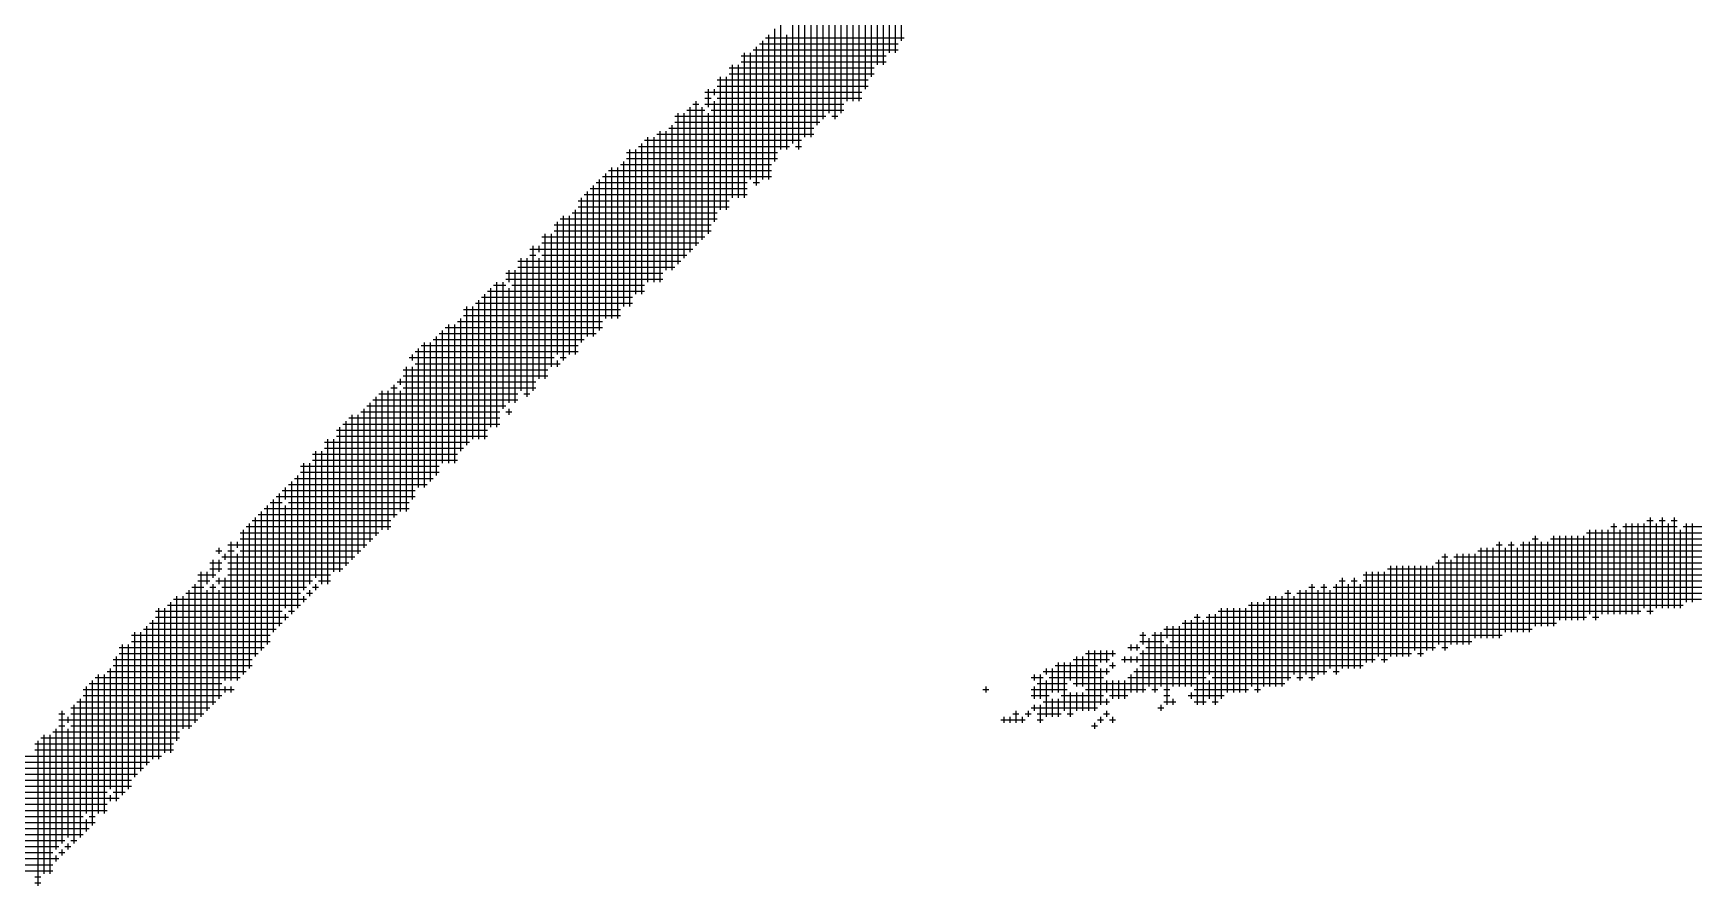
# Model space of a CAD drawing. Header units: feet. Extents: x 0 to 252300, y 0 to 178200.
# Drawn here: x 171608 to 172249, y 8440 to 8770 of the extents above; entities that cross this region are included whole.
import ezdxf

# ---------------------------------------------------------------- set-up
doc = ezdxf.new("R2010")
doc.units = ezdxf.units.FT
doc.header["$LTSCALE"] = 3000
doc.header["$MEASUREMENT"] = 0
doc.layers.add('CX-BORD-TEX2', color=7, linetype='CONTINUOUS')

msp = doc.modelspace()

# ---------------------------------------------------------------- linework, layer by layer
at = {"layer": 'CX-BORD-TEX2'}
for p, q in [((171936.12, 8809.01), (171936.12, 8757.69)), ((171938.45, 8811.34), (171938.45, 8762.35)), ((171940.79, 8813.67), (171940.79, 8762.35)), ((171943.12, 8813.67), (171943.12, 8767.02)), ((171929.12, 8802.01), (171929.12, 8748.35)), ((171931.46, 8804.34), (171931.46, 8753.02)), ((171933.79, 8806.67), (171933.79, 8757.69)), ((171924.46, 8799.68), (171924.46, 8743.69)), ((171926.79, 8799.68), (171926.79, 8743.69)), ((171917.46, 8790.34), (171917.46, 8736.69)), ((171919.79, 8795.01), (171919.79, 8739.02)), ((171922.12, 8795.01), (171922.12, 8743.69)), ((171908.13, 8785.68), (171908.13, 8729.69)), ((171910.46, 8785.68), (171910.46, 8734.36)), ((171912.79, 8788.01), (171912.79, 8736.69)), ((171915.13, 8788.01), (171915.13, 8739.02)), ((171901.13, 8778.68), (171901.13, 8727.36)), ((171903.46, 8778.68), (171903.46, 8725.03)), ((171905.8, 8781.01), (171905.8, 8729.69)), ((171894.13, 8771.68), (171894.13, 8720.36)), ((171896.46, 8774.01), (171896.46, 8725.03)), ((171885.97, 8763.52), (171941.95, 8763.52)), ((171887.13, 8764.68), (171887.13, 8711.03)), ((171888.3, 8765.85), (171941.95, 8765.85)), ((171889.47, 8767.02), (171889.47, 8713.36)), ((171890.63, 8768.18), (171944.29, 8768.18)), ((171891.8, 8769.35), (171891.8, 8713.36)), ((171898.8, 8769.35), (171898.8, 8725.03)), ((171877.8, 8757.69), (171877.8, 8706.36)), ((171880.13, 8757.69), (171880.13, 8706.36)), ((171881.3, 8761.18), (171937.29, 8761.18)), ((171881.3, 8758.85), (171937.29, 8758.85)), ((171882.47, 8762.35), (171882.47, 8706.36)), ((171884.8, 8762.35), (171884.8, 8713.36)), ((171871.97, 8751.85), (171930.29, 8751.85)), ((171873.14, 8753.02), (171873.14, 8701.7)), ((171875.47, 8753.02), (171875.47, 8701.7)), ((171876.64, 8756.52), (171932.62, 8756.52)), ((171876.64, 8754.19), (171932.62, 8754.19)), ((171867.3, 8747.19), (171927.96, 8747.19)), ((171867.3, 8744.85), (171869.64, 8744.85)), ((171868.47, 8748.35), (171868.47, 8741.36)), ((171870.8, 8748.35), (171870.8, 8746.02)), ((171871.97, 8749.52), (171930.29, 8749.52)), ((171871.97, 8744.85), (171927.96, 8744.85)), ((171855.64, 8737.86), (171913.96, 8737.86)), ((171856.81, 8739.02), (171856.81, 8680.7)), ((171859.14, 8739.02), (171859.14, 8683.04)), ((171860.31, 8740.19), (171867.3, 8740.19)), ((171861.47, 8741.36), (171861.47, 8685.37)), ((171862.64, 8742.52), (171864.97, 8742.52)), ((171863.8, 8743.69), (171863.8, 8687.7)), ((171866.14, 8741.36), (171866.14, 8690.03)), ((171867.3, 8742.52), (171920.96, 8742.52)), ((171868.47, 8739.02), (171868.47, 8692.37)), ((171869.64, 8740.19), (171920.96, 8740.19)), ((171870.8, 8743.69), (171870.8, 8697.03)), ((171916.29, 8737.86), (171918.63, 8737.86)), ((171849.81, 8732.02), (171849.81, 8673.7)), ((171852.14, 8732.02), (171852.14, 8678.37)), ((171853.31, 8733.19), (171909.29, 8733.19)), ((171854.47, 8734.36), (171854.47, 8678.37)), ((171855.64, 8735.52), (171911.63, 8735.52)), ((171838.14, 8725.03), (171838.14, 8664.37)), ((171840.48, 8725.03), (171840.48, 8669.04)), ((171841.64, 8726.19), (171899.96, 8726.19)), ((171842.81, 8727.36), (171842.81, 8669.04)), ((171843.98, 8728.53), (171904.63, 8728.53)), ((171845.14, 8729.69), (171845.14, 8673.7)), ((171847.48, 8729.69), (171847.48, 8673.7)), ((171848.64, 8730.86), (171909.29, 8730.86)), ((171902.3, 8726.19), (171904.63, 8726.19)), ((171834.64, 8719.19), (171892.96, 8719.19)), ((171835.81, 8720.36), (171835.81, 8664.37)), ((171836.98, 8723.86), (171895.3, 8723.86)), ((171836.98, 8721.53), (171895.3, 8721.53)), ((171825.31, 8712.2), (171883.63, 8712.2)), ((171826.48, 8713.36), (171826.48, 8655.04)), ((171827.65, 8714.53), (171892.96, 8714.53)), ((171828.81, 8715.69), (171828.81, 8659.71)), ((171829.98, 8716.86), (171892.96, 8716.86)), ((171831.15, 8718.03), (171831.15, 8659.71)), ((171833.48, 8718.03), (171833.48, 8659.71)), ((171885.97, 8712.2), (171888.3, 8712.2)), ((171819.48, 8706.36), (171819.48, 8650.38)), ((171820.65, 8707.53), (171883.63, 8707.53)), ((171821.81, 8708.7), (171821.81, 8652.71)), ((171822.98, 8709.86), (171883.63, 8709.86)), ((171824.15, 8711.03), (171824.15, 8652.71)), ((171812.48, 8699.37), (171812.48, 8643.38)), ((171814.82, 8699.37), (171814.82, 8645.71)), ((171815.98, 8700.53), (171871.97, 8700.53)), ((171817.15, 8701.7), (171817.15, 8645.71)), ((171818.32, 8705.2), (171876.64, 8705.2)), ((171818.32, 8702.86), (171876.64, 8702.86)), ((171808.98, 8695.87), (171869.64, 8695.87)), ((171808.98, 8693.53), (171869.64, 8693.53)), ((171810.15, 8697.03), (171810.15, 8645.71)), ((171811.32, 8698.2), (171871.97, 8698.2)), ((171799.65, 8686.53), (171862.64, 8686.53)), ((171800.82, 8687.7), (171800.82, 8631.71)), ((171803.15, 8687.7), (171803.15, 8685.37)), ((171804.32, 8691.2), (171867.3, 8691.2)), ((171804.32, 8688.87), (171864.97, 8688.87)), ((171805.48, 8692.37), (171805.48, 8636.38)), ((171807.82, 8692.37), (171807.82, 8641.05)), ((171794.99, 8681.87), (171857.97, 8681.87)), ((171796.15, 8683.04), (171796.15, 8631.71)), ((171798.49, 8683.04), (171798.49, 8629.38)), ((171799.65, 8684.2), (171801.99, 8684.2)), ((171803.15, 8683.04), (171803.15, 8636.38)), ((171804.32, 8684.2), (171860.31, 8684.2)), ((171786.82, 8673.7), (171786.82, 8617.72)), ((171789.16, 8673.7), (171789.16, 8624.72)), ((171790.32, 8677.2), (171850.97, 8677.2)), ((171790.32, 8674.87), (171850.97, 8674.87)), ((171791.49, 8678.37), (171791.49, 8673.7)), ((171793.82, 8678.37), (171793.82, 8627.05)), ((171794.99, 8679.54), (171855.64, 8679.54)), ((171780.99, 8667.87), (171839.31, 8667.87)), ((171782.16, 8669.04), (171782.16, 8613.05)), ((171783.32, 8670.21), (171843.98, 8670.21)), ((171784.49, 8671.37), (171784.49, 8617.72)), ((171785.66, 8672.54), (171790.32, 8672.54)), ((171791.49, 8671.37), (171791.49, 8627.05)), ((171792.65, 8672.54), (171843.98, 8672.54)), ((171773.99, 8663.21), (171834.64, 8663.21)), ((171773.99, 8660.87), (171834.64, 8660.87)), ((171775.16, 8664.37), (171775.16, 8610.72)), ((171777.49, 8664.37), (171777.49, 8613.05)), ((171778.66, 8665.54), (171839.31, 8665.54)), ((171779.82, 8666.71), (171779.82, 8613.05)), ((171765.83, 8655.04), (171765.83, 8603.72)), ((171766.99, 8656.21), (171827.65, 8656.21)), ((171768.16, 8657.37), (171768.16, 8603.72)), ((171770.49, 8657.37), (171770.49, 8603.72)), ((171771.66, 8658.54), (171827.65, 8658.54)), ((171772.83, 8659.71), (171772.83, 8608.39)), ((171756.5, 8648.04), (171756.5, 8594.39)), ((171757.66, 8649.21), (171818.32, 8649.21)), ((171758.83, 8650.38), (171758.83, 8594.39)), ((171761.16, 8650.38), (171761.16, 8596.72)), ((171762.33, 8651.54), (171820.65, 8651.54)), ((171763.49, 8652.71), (171763.49, 8599.05)), ((171764.66, 8653.88), (171825.31, 8653.88)), ((171753, 8644.54), (171808.98, 8644.54)), ((171754.16, 8645.71), (171754.16, 8643.38)), ((171755.33, 8646.88), (171818.32, 8646.88)), ((171755.33, 8642.21), (171811.32, 8642.21)), ((171810.15, 8643.38), (171810.15, 8641.05)), ((171811.32, 8644.54), (171813.65, 8644.54)), ((171748.33, 8635.21), (171801.99, 8635.21)), ((171749.5, 8636.38), (171749.5, 8634.05)), ((171750.66, 8639.88), (171806.65, 8639.88)), ((171750.66, 8637.55), (171806.65, 8637.55)), ((171751.83, 8641.05), (171751.83, 8585.06)), ((171754.16, 8641.05), (171754.16, 8589.72)), ((171740.17, 8629.38), (171740.17, 8575.73)), ((171741.33, 8630.55), (171794.99, 8630.55)), ((171742.5, 8631.71), (171742.5, 8578.06)), ((171744.83, 8631.71), (171744.83, 8578.06)), ((171746, 8632.88), (171748.33, 8632.88)), ((171747.16, 8634.05), (171747.16, 8582.73)), ((171749.5, 8631.71), (171749.5, 8585.06)), ((171750.66, 8632.88), (171801.99, 8632.88)), ((171797.32, 8630.55), (171799.65, 8630.55)), ((171730.84, 8622.38), (171730.84, 8566.4)), ((171733.17, 8622.38), (171733.17, 8568.73)), ((171734.33, 8623.55), (171787.99, 8623.55)), ((171735.5, 8624.72), (171735.5, 8571.06)), ((171736.67, 8625.88), (171790.32, 8625.88)), ((171737.83, 8627.05), (171737.83, 8573.39)), ((171739, 8628.21), (171794.99, 8628.21)), ((171790.32, 8623.55), (171792.65, 8623.55)), ((171791.49, 8624.72), (171791.49, 8622.38)), ((171725, 8616.55), (171783.32, 8616.55)), ((171726.17, 8617.72), (171726.17, 8561.73)), ((171727.34, 8618.88), (171787.99, 8618.88)), ((171728.5, 8620.05), (171728.5, 8564.06)), ((171729.67, 8621.22), (171787.99, 8621.22)), ((171720.34, 8611.89), (171776.32, 8611.89)), ((171720.34, 8609.55), (171773.99, 8609.55)), ((171721.5, 8613.05), (171721.5, 8557.06)), ((171723.84, 8613.05), (171723.84, 8561.73)), ((171725, 8614.22), (171783.32, 8614.22)), ((171712.17, 8603.72), (171712.17, 8554.73)), ((171714.51, 8603.72), (171714.51, 8557.06)), ((171715.67, 8607.22), (171771.66, 8607.22)), ((171715.67, 8604.89), (171771.66, 8604.89)), ((171716.84, 8608.39), (171716.84, 8559.4)), ((171719.17, 8608.39), (171719.17, 8557.06)), ((171707.51, 8596.72), (171707.51, 8545.4)), ((171708.67, 8597.89), (171762.33, 8597.89)), ((171709.84, 8599.05), (171709.84, 8547.73)), ((171711.01, 8602.55), (171764.66, 8602.55)), ((171711.01, 8600.22), (171764.66, 8600.22)), ((171701.68, 8590.89), (171755.33, 8590.89)), ((171702.84, 8592.06), (171702.84, 8540.73)), ((171704.01, 8593.22), (171755.33, 8593.22)), ((171705.17, 8594.39), (171705.17, 8589.72)), ((171706.34, 8595.56), (171760, 8595.56)), ((171694.68, 8583.89), (171748.33, 8583.89)), ((171695.84, 8585.06), (171695.84, 8531.4)), ((171697.01, 8586.22), (171753, 8586.22)), ((171698.18, 8587.39), (171698.18, 8533.74)), ((171699.34, 8588.56), (171704.01, 8588.56)), ((171700.51, 8589.72), (171700.51, 8538.4)), ((171705.17, 8587.39), (171705.17, 8547.73)), ((171706.34, 8588.56), (171753, 8588.56)), ((171688.84, 8578.06), (171688.84, 8522.07)), ((171690.01, 8579.23), (171746, 8579.23)), ((171691.18, 8580.39), (171691.18, 8524.41)), ((171692.34, 8581.56), (171746, 8581.56)), ((171693.51, 8582.73), (171693.51, 8529.07)), ((172209.06, 8578.06), (172209.06, 8545.4)), ((172211.39, 8578.06), (172211.39, 8543.07)), ((172213.72, 8578.06), (172213.72, 8545.4)), ((172216.06, 8578.06), (172216.06, 8545.4)), ((172217.22, 8579.23), (172219.56, 8579.23)), ((172218.39, 8580.39), (172218.39, 8545.4)), ((172220.72, 8578.06), (172220.72, 8545.4)), ((172221.89, 8579.23), (172242.88, 8579.23)), ((172223.06, 8580.39), (172223.06, 8545.4)), ((172225.39, 8580.39), (172225.39, 8545.4)), ((172227.72, 8580.39), (172227.72, 8545.4)), ((172230.05, 8580.39), (172230.05, 8547.73)), ((172231.22, 8581.56), (172233.55, 8581.56)), ((172232.39, 8582.73), (172232.39, 8545.4)), ((172234.72, 8580.39), (172234.72, 8547.73)), ((172235.89, 8581.56), (172238.22, 8581.56)), ((172237.05, 8582.73), (172237.05, 8547.73)), ((172239.39, 8580.39), (172239.39, 8547.73)), ((172240.55, 8581.56), (172242.88, 8581.56)), ((172241.72, 8582.73), (172241.72, 8547.73)), ((172244.05, 8578.06), (172244.05, 8547.73)), ((172245.22, 8579.23), (172499.49, 8579.23)), ((172246.38, 8580.39), (172246.38, 8550.07)), ((172248.72, 8580.39), (172248.72, 8550.07)), ((171679.51, 8571.06), (171679.51, 8568.73)), ((171683.01, 8572.23), (171736.67, 8572.23)), ((171684.18, 8573.39), (171684.18, 8519.74)), ((171686.51, 8573.39), (171686.51, 8571.06)), ((171687.68, 8576.89), (171741.33, 8576.89)), ((171687.68, 8574.56), (171739, 8574.56)), ((172167.07, 8571.06), (172167.07, 8536.07)), ((172169.4, 8571.06), (172169.4, 8536.07)), ((172171.73, 8571.06), (172171.73, 8536.07)), ((172172.9, 8572.23), (172175.23, 8572.23)), ((172174.07, 8573.39), (172174.07, 8536.07)), ((172176.4, 8571.06), (172176.4, 8538.4)), ((172177.57, 8572.23), (172179.9, 8572.23)), ((172178.73, 8573.39), (172178.73, 8538.4)), ((172181.07, 8571.06), (172181.07, 8538.4)), ((172182.23, 8572.23), (172527.49, 8572.23)), ((172183.4, 8573.39), (172183.4, 8538.4)), ((172185.73, 8573.39), (172185.73, 8538.4)), ((172186.9, 8574.56), (172189.23, 8574.56)), ((172188.06, 8575.73), (172188.06, 8540.73)), ((172190.4, 8573.39), (172190.4, 8540.73)), ((172192.73, 8573.39), (172192.73, 8540.73)), ((172193.9, 8574.56), (172522.82, 8574.56)), ((172195.06, 8575.73), (172195.06, 8540.73)), ((172197.4, 8575.73), (172197.4, 8543.07)), ((172199.73, 8575.73), (172199.73, 8543.07)), ((172202.06, 8575.73), (172202.06, 8543.07)), ((172204.39, 8575.73), (172204.39, 8543.07)), ((172206.73, 8575.73), (172206.73, 8543.07)), ((172207.89, 8576.89), (172511.16, 8576.89)), ((171676.01, 8565.23), (171680.68, 8565.23)), ((171677.18, 8566.4), (171677.18, 8559.4)), ((171678.35, 8569.89), (171680.68, 8569.89)), ((171679.51, 8566.4), (171679.51, 8561.73)), ((171680.68, 8567.56), (171732, 8567.56)), ((171681.85, 8568.73), (171681.85, 8566.4)), ((171683.01, 8569.89), (171685.35, 8569.89)), ((171683.01, 8565.23), (171729.67, 8565.23)), ((171686.51, 8568.73), (171686.51, 8519.74)), ((171687.68, 8569.89), (171734.33, 8569.89)), ((172149.57, 8565.23), (172543.82, 8565.23)), ((172150.74, 8566.4), (172150.74, 8533.74)), ((172151.91, 8567.56), (172154.24, 8567.56)), ((172153.07, 8568.73), (172153.07, 8531.4)), ((172155.4, 8566.4), (172155.4, 8533.74)), ((172156.57, 8567.56), (172539.15, 8567.56)), ((172157.74, 8568.73), (172157.74, 8533.74)), ((172160.07, 8568.73), (172160.07, 8533.74)), ((172162.4, 8568.73), (172162.4, 8533.74)), ((172164.74, 8568.73), (172164.74, 8536.07)), ((172165.9, 8569.89), (172534.48, 8569.89)), ((171671.35, 8560.56), (171678.35, 8560.56)), ((171671.35, 8558.23), (171676.01, 8558.23)), ((171672.52, 8561.73), (171672.52, 8505.74)), ((171674.85, 8561.73), (171674.85, 8557.06)), ((171676.01, 8562.9), (171680.68, 8562.9)), ((171678.35, 8558.23), (171715.67, 8558.23)), ((171679.51, 8559.4), (171679.51, 8557.06)), ((171681.85, 8559.4), (171681.85, 8519.74)), ((171683.01, 8562.9), (171727.34, 8562.9)), ((171683.01, 8560.56), (171722.67, 8560.56)), ((171718, 8558.23), (171722.67, 8558.23)), ((172112.25, 8558.23), (172114.58, 8558.23)), ((172113.41, 8559.4), (172113.41, 8524.41)), ((172116.91, 8558.23), (172119.25, 8558.23)), ((172118.08, 8559.4), (172118.08, 8524.41)), ((172121.58, 8560.56), (172389.85, 8560.56)), ((172121.58, 8558.23), (172333.86, 8558.23)), ((172122.75, 8561.73), (172122.75, 8526.74)), ((172125.08, 8561.73), (172125.08, 8526.74)), ((172127.41, 8561.73), (172127.41, 8529.07)), ((172129.74, 8561.73), (172129.74, 8526.74)), ((172130.91, 8562.9), (172548.48, 8562.9)), ((172132.08, 8564.06), (172132.08, 8529.07)), ((172134.41, 8564.06), (172134.41, 8529.07)), ((172136.74, 8564.06), (172136.74, 8529.07)), ((172139.08, 8564.06), (172139.08, 8529.07)), ((172141.41, 8564.06), (172141.41, 8531.4)), ((172143.74, 8564.06), (172143.74, 8529.07)), ((172146.07, 8564.06), (172146.07, 8531.4)), ((172148.41, 8564.06), (172148.41, 8531.4)), ((171663.18, 8552.4), (171663.18, 8496.41)), ((171665.52, 8552.4), (171665.52, 8501.08)), ((171666.68, 8553.57), (171711.01, 8553.57)), ((171667.85, 8554.73), (171667.85, 8501.08)), ((171669.02, 8555.9), (171673.68, 8555.9)), ((171670.18, 8557.06), (171670.18, 8503.41)), ((171674.85, 8554.73), (171674.85, 8508.08)), ((171676.01, 8555.9), (171678.35, 8555.9)), ((171677.18, 8557.06), (171677.18, 8510.41)), ((171679.51, 8554.73), (171679.51, 8512.74)), ((171680.68, 8555.9), (171713.34, 8555.9)), ((171712.17, 8552.4), (171712.17, 8550.07)), ((171713.34, 8553.57), (171715.67, 8553.57)), ((171714.51, 8554.73), (171714.51, 8552.4)), ((171715.67, 8555.9), (171718, 8555.9)), ((171716.84, 8557.06), (171716.84, 8554.73)), ((172085.42, 8552.4), (172085.42, 8517.41)), ((172087.75, 8552.4), (172087.75, 8517.41)), ((172090.09, 8552.4), (172090.09, 8517.41)), ((172091.25, 8553.57), (172093.59, 8553.57)), ((172092.42, 8554.73), (172092.42, 8519.74)), ((172094.75, 8552.4), (172094.75, 8522.07)), ((172095.92, 8553.57), (172284.88, 8553.57)), ((172097.08, 8554.73), (172097.08, 8519.74)), ((172099.42, 8554.73), (172099.42, 8522.07)), ((172100.58, 8555.9), (172102.92, 8555.9)), ((172101.75, 8557.06), (172101.75, 8519.74)), ((172104.08, 8554.73), (172104.08, 8522.07)), ((172105.25, 8555.9), (172107.58, 8555.9)), ((172106.42, 8557.06), (172106.42, 8522.07)), ((172108.75, 8554.73), (172108.75, 8524.41)), ((172109.92, 8555.9), (172305.87, 8555.9)), ((172111.08, 8557.06), (172111.08, 8522.07)), ((172115.75, 8557.06), (172115.75, 8524.41)), ((172120.41, 8557.06), (172120.41, 8524.41)), ((171655.02, 8546.57), (171704.01, 8546.57)), ((171656.19, 8547.73), (171656.19, 8489.41)), ((171658.52, 8547.73), (171658.52, 8491.75)), ((171659.68, 8548.9), (171711.01, 8548.9)), ((171660.85, 8550.07), (171660.85, 8491.75)), ((171662.02, 8551.23), (171713.34, 8551.23)), ((171705.17, 8545.4), (171705.17, 8543.07)), ((171706.34, 8546.57), (171708.67, 8546.57)), ((172057.43, 8545.4), (172057.43, 8510.41)), ((172062.09, 8545.4), (172062.09, 8522.07)), ((172064.43, 8545.4), (172064.43, 8510.41)), ((172065.59, 8546.57), (172228.89, 8546.57)), ((172066.76, 8547.73), (172066.76, 8512.74)), ((172069.09, 8547.73), (172069.09, 8515.07)), ((172071.42, 8547.73), (172071.42, 8515.07)), ((172073.76, 8547.73), (172073.76, 8515.07)), ((172076.09, 8547.73), (172076.09, 8515.07)), ((172077.26, 8548.9), (172245.22, 8548.9)), ((172078.42, 8550.07), (172078.42, 8517.41)), ((172080.76, 8550.07), (172080.76, 8515.07)), ((172083.09, 8550.07), (172083.09, 8517.41)), ((172084.25, 8551.23), (172252.22, 8551.23)), ((172231.22, 8546.57), (172233.55, 8546.57)), ((171650.35, 8539.57), (171701.68, 8539.57)), ((171651.52, 8540.73), (171651.52, 8487.08)), ((171652.69, 8541.9), (171704.01, 8541.9)), ((171653.85, 8543.07), (171653.85, 8489.41)), ((171655.02, 8544.23), (171706.34, 8544.23)), ((172044.6, 8539.57), (172186.9, 8539.57)), ((172045.76, 8540.73), (172045.76, 8536.07)), ((172048.1, 8540.73), (172048.1, 8517.41)), ((172050.43, 8540.73), (172050.43, 8517.41)), ((172051.6, 8541.9), (172196.23, 8541.9)), ((172052.76, 8543.07), (172052.76, 8517.41)), ((172055.09, 8543.07), (172055.09, 8517.41)), ((172056.26, 8544.23), (172058.59, 8544.23)), ((172059.76, 8543.07), (172059.76, 8510.41)), ((172060.93, 8544.23), (172207.89, 8544.23)), ((172210.23, 8544.23), (172212.56, 8544.23)), ((171641.02, 8532.57), (171697.01, 8532.57)), ((171642.19, 8533.74), (171642.19, 8475.42)), ((171644.52, 8533.74), (171644.52, 8477.75)), ((171645.69, 8537.24), (171699.34, 8537.24)), ((171645.69, 8534.9), (171699.34, 8534.9)), ((171646.85, 8538.4), (171646.85, 8482.41)), ((171649.19, 8538.4), (171649.19, 8484.75)), ((172030.6, 8532.57), (172035.27, 8532.57)), ((172031.77, 8533.74), (172031.77, 8531.4)), ((172034.1, 8533.74), (172034.1, 8531.4)), ((172035.27, 8537.24), (172037.6, 8537.24)), ((172035.27, 8534.9), (172044.6, 8534.9)), ((172036.43, 8538.4), (172036.43, 8533.74)), ((172037.6, 8532.57), (172149.57, 8532.57)), ((172038.76, 8536.07), (172038.76, 8517.41)), ((172039.93, 8537.24), (172175.23, 8537.24)), ((172041.1, 8538.4), (172041.1, 8515.07)), ((172043.43, 8538.4), (172043.43, 8517.41)), ((172045.76, 8533.74), (172045.76, 8510.41)), ((172046.93, 8534.9), (172163.57, 8534.9)), ((172151.91, 8532.57), (172154.24, 8532.57)), ((171638.69, 8527.9), (171692.34, 8527.9)), ((171639.86, 8529.07), (171639.86, 8473.08)), ((171641.02, 8530.24), (171694.68, 8530.24)), ((172003.77, 8526.74), (172003.77, 8515.07)), ((172006.11, 8526.74), (172006.11, 8508.08)), ((172008.44, 8526.74), (172008.44, 8519.74)), ((172009.6, 8527.9), (172023.6, 8527.9)), ((172010.77, 8529.07), (172010.77, 8517.41)), ((172013.1, 8529.07), (172013.1, 8517.41)), ((172014.27, 8530.24), (172025.93, 8530.24)), ((172015.44, 8531.4), (172015.44, 8508.08)), ((172017.77, 8531.4), (172017.77, 8508.08)), ((172020.1, 8531.4), (172020.1, 8526.74)), ((172022.44, 8531.4), (172022.44, 8526.74)), ((172024.77, 8531.4), (172024.77, 8529.07)), ((172024.77, 8526.74), (172024.77, 8524.41)), ((172028.27, 8527.9), (172126.24, 8527.9)), ((172029.43, 8529.07), (172029.43, 8526.74)), ((172031.77, 8529.07), (172031.77, 8526.74)), ((172034.1, 8529.07), (172034.1, 8526.74)), ((172035.27, 8530.24), (172140.24, 8530.24)), ((172036.43, 8531.4), (172036.43, 8515.07)), ((172128.58, 8527.9), (172130.91, 8527.9)), ((172142.57, 8530.24), (172144.91, 8530.24)), ((171630.52, 8519.74), (171630.52, 8463.75)), ((171631.69, 8520.91), (171687.68, 8520.91)), ((171632.86, 8522.07), (171632.86, 8468.42)), ((171635.19, 8522.07), (171635.19, 8468.42)), ((171636.36, 8523.24), (171690.01, 8523.24)), ((171637.52, 8524.41), (171637.52, 8477.75)), ((171638.69, 8525.57), (171692.34, 8525.57)), ((171993.28, 8520.91), (171997.94, 8520.91)), ((171994.44, 8522.07), (171994.44, 8519.74)), ((171996.77, 8522.07), (171996.77, 8512.74)), ((171997.94, 8523.24), (172023.6, 8523.24)), ((171999.11, 8524.41), (171999.11, 8522.07)), ((171999.11, 8519.74), (171999.11, 8505.74)), ((172000.27, 8520.91), (172021.27, 8520.91)), ((172001.44, 8524.41), (172001.44, 8515.07)), ((172002.61, 8525.57), (172018.94, 8525.57)), ((172020.1, 8524.41), (172020.1, 8510.41)), ((172022.44, 8524.41), (172022.44, 8522.07)), ((172022.44, 8519.74), (172022.44, 8515.07)), ((172023.6, 8525.57), (172025.93, 8525.57)), ((172024.77, 8519.74), (172024.77, 8512.74)), ((172027.1, 8519.74), (172027.1, 8512.74)), ((172029.43, 8519.74), (172029.43, 8512.74)), ((172030.6, 8520.91), (172060.93, 8520.91)), ((172031.77, 8522.07), (172031.77, 8515.07)), ((172032.93, 8523.24), (172107.58, 8523.24)), ((172034.1, 8524.41), (172034.1, 8515.07)), ((172035.27, 8525.57), (172121.58, 8525.57)), ((172062.09, 8519.74), (172062.09, 8512.74)), ((172063.26, 8520.91), (172093.59, 8520.91)), ((172095.92, 8520.91), (172098.25, 8520.91)), ((172100.58, 8520.91), (172102.92, 8520.91)), ((172109.92, 8523.24), (172112.25, 8523.24)), ((171627.03, 8516.24), (171685.35, 8516.24)), ((171627.03, 8513.91), (171680.68, 8513.91)), ((171628.19, 8517.41), (171628.19, 8468.42)), ((171629.36, 8518.57), (171680.68, 8518.57)), ((171681.85, 8517.41), (171681.85, 8515.07)), ((171684.18, 8517.41), (171684.18, 8515.07)), ((171974.61, 8516.24), (171976.95, 8516.24)), ((171975.78, 8517.41), (171975.78, 8515.07)), ((171993.28, 8516.24), (172007.27, 8516.24)), ((171993.28, 8513.91), (172000.27, 8513.91)), ((171994.44, 8517.41), (171994.44, 8512.74)), ((171995.61, 8518.57), (172007.27, 8518.57)), ((172004.94, 8513.91), (172021.27, 8513.91)), ((172008.44, 8515.07), (172008.44, 8505.74)), ((172009.6, 8518.57), (172091.25, 8518.57)), ((172010.77, 8515.07), (172010.77, 8508.08)), ((172013.1, 8515.07), (172013.1, 8508.08)), ((172014.27, 8516.24), (172037.6, 8516.24)), ((172023.6, 8513.91), (172030.6, 8513.91)), ((172039.93, 8516.24), (172042.26, 8516.24)), ((172044.6, 8516.24), (172046.93, 8516.24)), ((172044.6, 8513.91), (172046.93, 8513.91)), ((172053.93, 8513.91), (172067.92, 8513.91)), ((172055.09, 8515.07), (172055.09, 8512.74)), ((172056.26, 8516.24), (172077.26, 8516.24)), ((172079.59, 8516.24), (172081.92, 8516.24)), ((171617.69, 8506.91), (171620.03, 8506.91)), ((171618.86, 8508.08), (171618.86, 8456.75)), ((171622.36, 8509.24), (171676.01, 8509.24)), ((171622.36, 8506.91), (171673.68, 8506.91)), ((171623.53, 8510.41), (171623.53, 8456.75)), ((171624.69, 8511.57), (171678.35, 8511.57)), ((171625.86, 8512.74), (171625.86, 8459.09)), ((171986.28, 8506.91), (171988.61, 8506.91)), ((171987.44, 8508.08), (171987.44, 8503.41)), ((171990.94, 8506.91), (171993.28, 8506.91)), ((171992.11, 8508.08), (171992.11, 8505.74)), ((171993.28, 8509.24), (172018.94, 8509.24)), ((171994.44, 8510.41), (171994.44, 8508.08)), ((171995.61, 8506.91), (172004.94, 8506.91)), ((171996.77, 8510.41), (171996.77, 8503.41)), ((171997.94, 8511.57), (172023.6, 8511.57)), ((172001.44, 8512.74), (172001.44, 8505.74)), ((172003.77, 8512.74), (172003.77, 8505.74)), ((172007.27, 8506.91), (172009.6, 8506.91)), ((172021.27, 8506.91), (172023.6, 8506.91)), ((172022.44, 8512.74), (172022.44, 8510.41)), ((172022.44, 8508.08), (172022.44, 8505.74)), ((172042.26, 8509.24), (172044.6, 8509.24)), ((172043.43, 8510.41), (172043.43, 8508.08)), ((172044.6, 8511.57), (172049.26, 8511.57)), ((172048.1, 8512.74), (172048.1, 8510.41)), ((172056.26, 8511.57), (172060.93, 8511.57)), ((172063.26, 8511.57), (172065.59, 8511.57)), ((171616.53, 8501.08), (171616.53, 8454.42)), ((171617.69, 8504.58), (171671.35, 8504.58)), ((171617.69, 8502.24), (171620.03, 8502.24)), ((171621.19, 8505.74), (171621.19, 8503.41)), ((171621.19, 8501.08), (171621.19, 8459.09)), ((171622.36, 8502.24), (171669.02, 8502.24)), ((171981.61, 8504.58), (171990.94, 8504.58)), ((171982.78, 8505.74), (171982.78, 8503.41)), ((171985.11, 8505.74), (171985.11, 8503.41)), ((171989.78, 8505.74), (171989.78, 8503.41)), ((171995.61, 8504.58), (171997.94, 8504.58)), ((172016.6, 8502.24), (172018.94, 8502.24)), ((172017.77, 8503.41), (172017.77, 8501.08)), ((172018.94, 8504.58), (172021.27, 8504.58)), ((172020.1, 8505.74), (172020.1, 8503.41)), ((172023.6, 8504.58), (172025.93, 8504.58)), ((172024.77, 8505.74), (172024.77, 8503.41)), ((171608.36, 8495.25), (171662.02, 8495.25)), ((171609.53, 8496.41), (171609.53, 8440.42)), ((171610.7, 8497.58), (171664.35, 8497.58)), ((171611.86, 8498.74), (171611.86, 8445.09)), ((171614.2, 8498.74), (171614.2, 8445.09)), ((171615.36, 8499.91), (171664.35, 8499.91)), ((171601.36, 8488.25), (171652.69, 8488.25)), ((171603.7, 8490.58), (171657.35, 8490.58)), ((171608.36, 8492.91), (171662.02, 8492.91)), ((171596.7, 8481.25), (171645.69, 8481.25)), ((171599.03, 8485.91), (171650.35, 8485.91)), ((171599.03, 8483.58), (171648.02, 8483.58)), ((171594.37, 8478.92), (171645.69, 8478.92)), ((171594.37, 8476.58), (171636.36, 8476.58)), ((171637.52, 8475.42), (171637.52, 8473.08)), ((171638.69, 8476.58), (171643.36, 8476.58)), ((171585.04, 8471.92), (171636.36, 8471.92)), ((171587.37, 8469.58), (171636.36, 8469.58)), ((171592.03, 8474.25), (171641.02, 8474.25)), ((171580.37, 8462.59), (171629.36, 8462.59)), ((171582.7, 8467.25), (171627.03, 8467.25)), ((171582.7, 8464.92), (171631.69, 8464.92)), ((171628.19, 8466.09), (171628.19, 8461.42)), ((171629.36, 8467.25), (171631.69, 8467.25)), ((171571.04, 8455.59), (171617.69, 8455.59)), ((171573.37, 8457.92), (171620.03, 8457.92)), ((171578.04, 8460.25), (171627.03, 8460.25)), ((171620.03, 8455.59), (171622.36, 8455.59)), ((171621.19, 8456.75), (171621.19, 8454.42)), ((171622.36, 8457.92), (171624.69, 8457.92)), ((171568.71, 8453.25), (171615.36, 8453.25)), ((171568.71, 8450.92), (171617.69, 8450.92)), ((171616.53, 8452.09), (171616.53, 8449.76)), ((171617.69, 8453.25), (171620.03, 8453.25)), ((171618.86, 8454.42), (171618.86, 8452.09)), ((171564.04, 8448.59), (171615.36, 8448.59)), ((171564.04, 8446.26), (171615.36, 8446.26)), ((171608.36, 8443.92), (171610.7, 8443.92)), ((171608.36, 8441.59), (171610.7, 8441.59))]:
    msp.add_line(p, q, dxfattribs=at)

doc.saveas('drawing.dxf')
